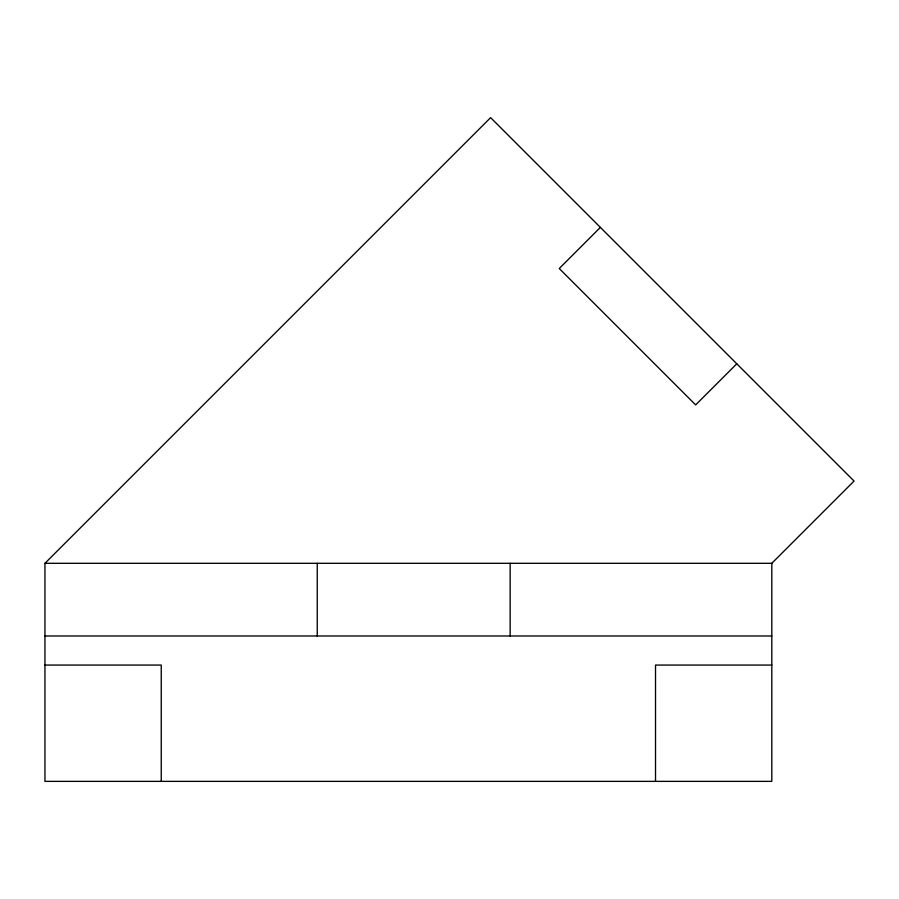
<?xml version="1.0" encoding="UTF-8"?>
<svg xmlns="http://www.w3.org/2000/svg" width="899" height="899" viewBox="0 0 899 899"><rect width="100%" height="100%" fill="white"/><g stroke="black" fill="none" stroke-linecap="round" stroke-linejoin="round"><path stroke-width="1.35" d="M44.95 563.302L490.618 117.634L854.05 481.066L771.814 563.302L44.95 563.302L44.95 781.366L771.814 781.366L771.814 563.302M600.375 227.402L559.257 268.509L695.657 404.91L736.775 363.803M44.95 635.986L771.814 635.986M44.95 665.069L161.247 665.069L161.247 781.366M771.814 665.069L655.517 665.069L655.517 781.366M510.149 563.302L510.149 635.986M317.246 563.302L317.246 635.986"/></g></svg>
